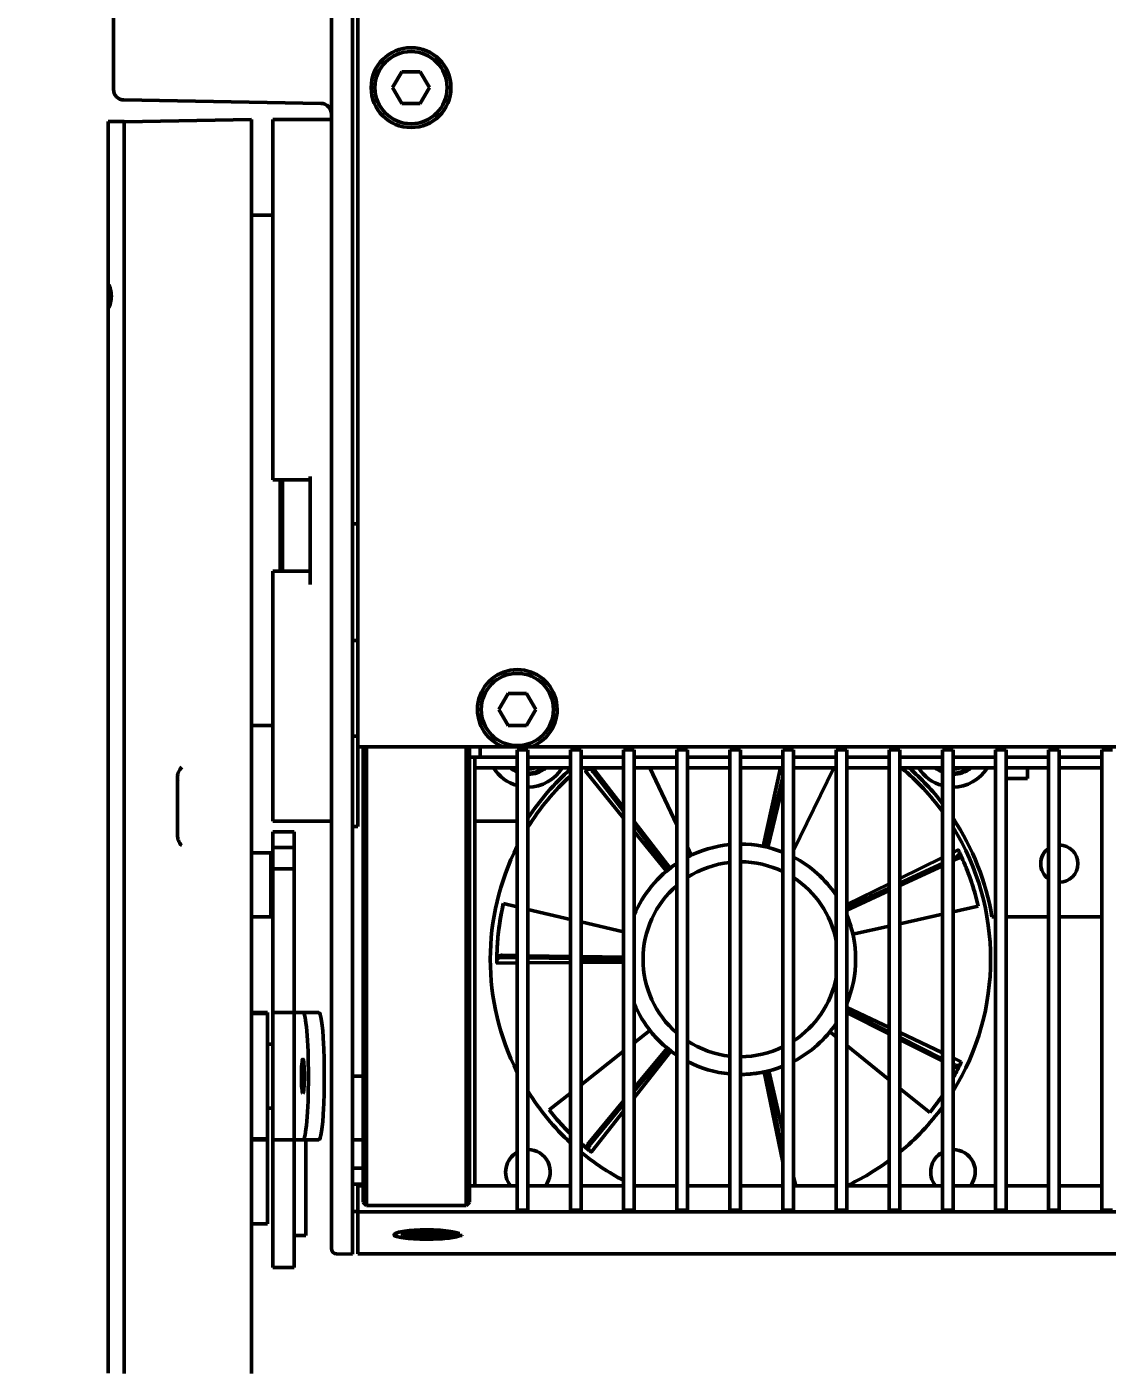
# Model space of a CAD drawing. Header units: millimetres. Extents: x 100 to 5488, y 100 to 4218.
# Drawn here: x 1574.5 to 1676.1, y 2160.8 to 2287.5 of the extents above; entities that cross this region are included whole.
import ezdxf

# ---------------------------------------------------------------- set-up
doc = ezdxf.new("R2010")
doc.units = ezdxf.units.MM
doc.header["$LTSCALE"] = 20
doc.layers.add('Dimension (ANSI)', color=7, linetype='Continuous', lineweight=25)
doc.layers.add('Visible (ANSI)', color=7, linetype='Continuous', lineweight=50)
doc.styles.add('My Text', font='tahoma.ttf')
doc.dimstyles.new('My Dimension - mm [in] (ANSI)', dxfattribs={"dimscale": 20, "dimtxt": 0.7, "dimasz": 2.5, "dimexe": 3.175, "dimexo": 1.6002, "dimgap": 0.8, "dimtad": 0, "dimtoh": 1, "dimrnd": 1e-08, "dimzin": 4, "dimdsep": 46, "dimtxsty": 'My Text', "dimcen": 0.09, "dimdle": 10, "dimclrd": 1, "dimclre": 1, "dimclrt": 1, "dimadec": 1, "dimazin": 1, "dimtfac": 4.354286, "dimtofl": 0, "dimtmove": 0, "dimatfit": 3, "dimfxl": 1, "dimtolj": 1, "dimtzin": 4, "dimlwd": -1, "dimlwe": -1, "dimarcsym": 0})

# ---------------------------------------------------------------- blocks, each defined once
blk = doc.blocks.new('*D6')
at = {"layer": 'Defpoints', "color": 0, "transparency": 16777216}
for p in [(1275.32, 2356.74), (1605.61, 2356.74), (1725.13, 2057.72)]:
    blk.add_point(p, dxfattribs=at)
at = {"layer": 'Dimension (ANSI)', "color": 1, "transparency": 16777216}
for p, q in [((1325.32, 2598.56), (1275.32, 2598.56)), ((1275.32, 2598.56), (1275.32, 2356.74)), ((1573.61, 2356.74), (1211.82, 2356.74)), ((1275.32, 2107.72), (1275.32, 2306.74)), ((1693.13, 2057.72), (1211.82, 2057.72))]:
    blk.add_line(p, q, dxfattribs=at)
for points in [[(1266.98, 2306.74), (1283.65, 2306.74), (1275.32, 2356.74)], [(1266.98, 2107.72), (1283.65, 2107.72), (1275.32, 2057.72)]]:
    blk.add_solid(points, dxfattribs=at)
at = {"layer": 'Dimension (ANSI)', "color": 1, "transparency": 16777216, "insert": (1438.55, 2607.72), "char_height": 14, "attachment_point": 2, "style": 'My Text'}
blk.add_mtext('\\A1;299.02 mm [11.772 in]', dxfattribs=at)
blk = doc.blocks.new('*D7')
at = {"layer": 'Defpoints', "color": 0, "transparency": 16777216}
for p in [(1375.34, 2356.74), (1605.61, 2356.74), (1602.37, 2083.74)]:
    blk.add_point(p, dxfattribs=at)
at = {"layer": 'Dimension (ANSI)', "color": 1, "transparency": 16777216}
for p, q in [((1425.34, 2515.21), (1375.34, 2515.21)), ((1375.34, 2515.21), (1375.34, 2356.74)), ((1573.61, 2356.74), (1311.84, 2356.74)), ((1375.34, 2133.74), (1375.34, 2306.74)), ((1570.36, 2083.74), (1311.84, 2083.74))]:
    blk.add_line(p, q, dxfattribs=at)
for points in [[(1367.01, 2306.74), (1383.67, 2306.74), (1375.34, 2356.74)], [(1367.01, 2133.74), (1383.67, 2133.74), (1375.34, 2083.74)]]:
    blk.add_solid(points, dxfattribs=at)
at = {"layer": 'Dimension (ANSI)', "color": 1, "transparency": 16777216, "insert": (1538.57, 2524.36), "char_height": 14, "attachment_point": 2, "style": 'My Text'}
blk.add_mtext('\\A1;273.00 mm [10.748 in]', dxfattribs=at)
blk = doc.blocks.new('*D8')
at = {"layer": 'Defpoints', "color": 0, "transparency": 16777216}
for p in [(1486.48, 2356.74), (1605.61, 2356.74), (1605.61, 2172.04)]:
    blk.add_point(p, dxfattribs=at)
at = {"layer": 'Dimension (ANSI)', "color": 1, "transparency": 16777216}
for p, q in [((1536.48, 2447.13), (1486.48, 2447.13)), ((1486.48, 2447.13), (1486.48, 2356.74)), ((1573.61, 2356.74), (1422.98, 2356.74)), ((1486.48, 2222.04), (1486.48, 2306.74)), ((1573.61, 2172.04), (1422.98, 2172.04))]:
    blk.add_line(p, q, dxfattribs=at)
for points in [[(1478.14, 2306.74), (1494.81, 2306.74), (1486.48, 2356.74)], [(1478.14, 2222.04), (1494.81, 2222.04), (1486.48, 2172.04)]]:
    blk.add_solid(points, dxfattribs=at)
at = {"layer": 'Dimension (ANSI)', "color": 1, "transparency": 16777216, "insert": (1643.91, 2456.29), "char_height": 14, "attachment_point": 2, "style": 'My Text'}
blk.add_mtext('\\A1;184.70 mm [7.272 in]', dxfattribs=at)

msp = doc.modelspace()

# ---------------------------------------------------------------- linework, layer by layer
at = {"layer": 'Visible (ANSI)'}
for p, q in [((1605.113, 2231.439), (1605.113, 2302.452)), ((1605.613, 2302.433), (1605.613, 2231.479)), ((1582.613, 2294.663), (1582.613, 2282.067)), ((1603.113, 2292.922), (1603.113, 2231.403)), ((1609.747, 2283.241), (1608.881, 2281.741)), ((1609.747, 2283.241), (1611.479, 2283.241)), ((1612.345, 2281.741), (1611.479, 2283.241)), ((1582.613, 2281.581), (1582.613, 2282.067)), ((1608.881, 2281.741), (1609.747, 2280.241)), ((1611.479, 2280.241), (1612.345, 2281.741)), ((1602.13, 2280.258), (1583.595, 2280.581)), ((1611.479, 2280.241), (1609.747, 2280.241)), ((1582.113, 2263.33), (1582.113, 2278.541)), ((1583.613, 2278.541), (1582.113, 2278.541)), ((1583.613, 2278.523), (1595.613, 2278.732)), ((1583.613, 2278.541), (1583.613, 2238.362)), ((1595.613, 2278.732), (1595.613, 2238.319)), ((1597.613, 2245.167), (1597.613, 2278.741)), ((1603.113, 2278.741), (1597.613, 2278.741)), ((1595.613, 2269.741), (1597.613, 2269.741)), ((1582.113, 2263.33), (1582.113, 2260.922)), ((1582.113, 2238.362), (1582.113, 2260.922)), ((1582.113, 2260.921), (1582.113, 2260.921)), ((1597.613, 2244.981), (1597.613, 2245.167)), ((1597.613, 2244.981), (1597.613, 2244.864)), ((1597.613, 2244.853), (1597.613, 2244.864)), ((1597.613, 2244.853), (1601.113, 2244.853)), ((1598.313, 2236.245), (1598.313, 2244.853)), ((1598.513, 2236.245), (1598.513, 2244.853)), ((1601.113, 2234.995), (1601.113, 2245.167)), ((1605.113, 2240.702), (1605.613, 2240.702)), ((1582.113, 2238.362), (1582.113, 2206.862)), ((1583.613, 2206.862), (1583.613, 2238.362)), ((1595.613, 2217.904), (1595.613, 2238.319)), ((1597.613, 2236.242), (1597.613, 2236.245)), ((1597.613, 2236.245), (1601.113, 2236.245)), ((1597.613, 2236.242), (1597.613, 2235.494)), ((1597.613, 2235.452), (1597.613, 2235.494)), ((1597.613, 2235.452), (1597.613, 2235.215)), ((1597.613, 2234.995), (1597.613, 2235.215)), ((1597.613, 2212.741), (1597.613, 2234.995)), ((1605.613, 2229.004), (1605.613, 2231.479)), ((1603.113, 2229.09), (1603.113, 2231.403)), ((1605.113, 2231.439), (1605.113, 2228.998)), ((1603.113, 2229.09), (1603.113, 2181.831)), ((1605.113, 2229.741), (1605.613, 2229.741)), ((1605.113, 2181.74), (1605.113, 2228.998)), ((1605.613, 2229.004), (1605.613, 2219.741)), ((1619.747, 2224.741), (1618.881, 2223.241)), ((1619.747, 2224.741), (1621.479, 2224.741)), ((1622.345, 2223.241), (1621.479, 2224.741)), ((1618.881, 2223.241), (1619.747, 2221.741)), ((1621.479, 2221.741), (1622.345, 2223.241)), ((1595.613, 2221.741), (1597.613, 2221.741)), ((1621.479, 2221.741), (1619.747, 2221.741)), ((1605.113, 2220.741), (1605.613, 2220.741)), ((1605.613, 2219.741), (1619.266, 2219.741)), ((1605.613, 2219.741), (1605.613, 2212.241)), ((1606.113, 2219.741), (1606.113, 2204.278)), ((1606.413, 2219.741), (1606.413, 2204.278)), ((1615.813, 2204.278), (1615.813, 2219.741)), ((1616.113, 2204.278), (1616.113, 2219.741)), ((1617.113, 2218.741), (1617.113, 2219.741)), ((1619.278, 2219.741), (1621.946, 2219.741)), ((1620.613, 2219.206), (1620.613, 2219.441)), ((1620.613, 2219.441), (1621.613, 2219.441)), ((1620.613, 2219.206), (1620.613, 2181.713)), ((1621.613, 2219.441), (1621.613, 2219.206)), ((1621.613, 2181.713), (1621.613, 2219.206)), ((1621.959, 2219.741), (1750.266, 2219.741)), ((1625.613, 2219.206), (1625.613, 2219.441)), ((1625.613, 2219.441), (1626.613, 2219.441)), ((1625.613, 2219.206), (1625.613, 2181.713)), ((1626.613, 2219.441), (1626.613, 2219.206)), ((1626.613, 2181.713), (1626.613, 2219.206)), ((1630.613, 2219.206), (1630.613, 2219.441)), ((1630.613, 2219.441), (1631.613, 2219.441)), ((1630.613, 2219.206), (1630.613, 2181.713)), ((1631.613, 2219.441), (1631.613, 2219.206)), ((1631.613, 2181.713), (1631.613, 2219.206)), ((1635.613, 2219.206), (1635.613, 2219.441)), ((1635.613, 2219.441), (1636.613, 2219.441)), ((1635.613, 2219.206), (1635.613, 2181.713)), ((1636.613, 2219.441), (1636.613, 2219.206)), ((1636.613, 2181.713), (1636.613, 2219.206)), ((1640.613, 2219.206), (1640.613, 2219.441)), ((1640.613, 2219.441), (1641.613, 2219.441)), ((1640.613, 2219.206), (1640.613, 2181.713)), ((1641.613, 2219.441), (1641.613, 2219.206)), ((1641.613, 2181.713), (1641.613, 2219.206)), ((1645.613, 2219.206), (1645.613, 2219.441)), ((1645.613, 2219.441), (1646.613, 2219.441)), ((1645.613, 2219.206), (1645.613, 2181.713)), ((1646.613, 2219.441), (1646.613, 2219.206)), ((1646.613, 2181.713), (1646.613, 2219.206)), ((1650.613, 2219.206), (1650.613, 2219.441)), ((1650.613, 2219.441), (1651.613, 2219.441)), ((1650.613, 2219.206), (1650.613, 2181.713)), ((1651.613, 2219.441), (1651.613, 2219.206)), ((1651.613, 2181.713), (1651.613, 2219.206)), ((1655.613, 2219.206), (1655.613, 2219.441)), ((1655.613, 2219.441), (1656.613, 2219.441)), ((1655.613, 2219.206), (1655.613, 2181.713)), ((1656.613, 2219.441), (1656.613, 2219.206)), ((1656.613, 2181.713), (1656.613, 2219.206)), ((1660.613, 2219.206), (1660.613, 2219.441)), ((1660.613, 2219.441), (1661.613, 2219.441)), ((1660.613, 2219.206), (1660.613, 2181.713)), ((1661.613, 2219.441), (1661.613, 2219.206)), ((1661.613, 2181.713), (1661.613, 2219.206)), ((1665.613, 2219.206), (1665.613, 2219.441)), ((1665.613, 2219.441), (1666.613, 2219.441)), ((1665.613, 2219.206), (1665.613, 2181.713)), ((1666.613, 2219.441), (1666.613, 2219.206)), ((1666.613, 2181.713), (1666.613, 2219.206)), ((1670.613, 2219.206), (1670.613, 2219.441)), ((1670.613, 2219.441), (1671.613, 2219.441)), ((1670.613, 2219.206), (1670.613, 2181.713)), ((1671.613, 2219.441), (1671.613, 2219.206)), ((1671.613, 2181.713), (1671.613, 2219.206)), ((1675.613, 2219.206), (1675.613, 2219.441)), ((1675.613, 2219.441), (1676.613, 2219.441)), ((1675.613, 2219.206), (1675.613, 2181.713)), ((1595.613, 2217.149), (1595.613, 2217.904)), ((1616.113, 2218.741), (1616.613, 2218.741)), ((1617.113, 2218.741), (1616.613, 2218.741)), ((1616.613, 2217.741), (1616.613, 2218.741)), ((1620.613, 2217.741), (1616.613, 2217.741)), ((1616.613, 2212.741), (1616.613, 2217.741)), ((1617.113, 2218.741), (1620.613, 2218.741)), ((1621.613, 2218.741), (1625.613, 2218.741)), ((1625.613, 2217.741), (1621.613, 2217.741)), ((1626.613, 2218.741), (1630.613, 2218.741)), ((1630.613, 2217.741), (1626.613, 2217.741)), ((1627.412, 2217.727), (1627.263, 2217.61)), ((1631.613, 2218.741), (1635.613, 2218.741)), ((1635.613, 2217.741), (1631.613, 2217.741)), ((1633.07, 2217.741), (1635.613, 2212.383)), ((1636.613, 2218.741), (1640.613, 2218.741)), ((1640.613, 2217.741), (1636.613, 2217.741)), ((1641.613, 2218.741), (1645.613, 2218.741)), ((1645.613, 2217.741), (1641.613, 2217.741)), ((1643.742, 2210.363), (1645.369, 2217.741)), ((1646.613, 2218.741), (1650.613, 2218.741)), ((1650.613, 2217.741), (1646.613, 2217.741)), ((1650.396, 2217.741), (1646.613, 2209.987)), ((1651.613, 2218.741), (1655.613, 2218.741)), ((1655.613, 2217.741), (1651.613, 2217.741)), ((1656.613, 2218.741), (1660.613, 2218.741)), ((1660.613, 2217.741), (1656.613, 2217.741)), ((1661.613, 2218.741), (1665.613, 2218.741)), ((1665.613, 2217.741), (1661.613, 2217.741)), ((1666.613, 2218.741), (1670.613, 2218.741)), ((1670.613, 2217.741), (1666.613, 2217.741)), ((1668.613, 2217.241), (1668.613, 2217.741)), ((1671.613, 2218.741), (1675.613, 2218.741)), ((1675.613, 2217.741), (1671.613, 2217.741)), ((1588.63, 2216.819), (1588.63, 2211.433)), ((1588.813, 2216.531), (1588.813, 2216.531)), ((1595.613, 2216.652), (1595.613, 2217.149)), ((1595.613, 2216.652), (1595.613, 2215.897)), ((1630.613, 2213.011), (1627.04, 2217.429)), ((1627.767, 2217.369), (1630.613, 2213.678)), ((1630.613, 2214.004), (1627.923, 2217.491)), ((1645.613, 2216.911), (1643.996, 2210.309)), ((1668.613, 2216.741), (1666.613, 2216.741)), ((1668.613, 2216.741), (1668.613, 2217.241)), ((1595.613, 2211.849), (1595.613, 2215.897)), ((1644.189, 2210.263), (1645.613, 2216.075)), ((1603.113, 2212.741), (1597.613, 2212.741)), ((1616.613, 2178.435), (1616.613, 2212.741)), ((1620.613, 2212.741), (1616.613, 2212.741)), ((1634.997, 2208.319), (1631.613, 2212.707)), ((1595.613, 2211.849), (1595.613, 2211.226)), ((1595.613, 2210.916), (1595.613, 2211.226)), ((1597.613, 2210.241), (1597.613, 2211.741)), ((1597.613, 2211.741), (1599.613, 2211.741)), ((1599.613, 2210.241), (1599.613, 2211.741)), ((1605.113, 2212.241), (1605.613, 2212.241)), ((1631.613, 2212.381), (1634.839, 2208.198)), ((1634.639, 2208.033), (1631.613, 2211.775)), ((1595.613, 2210.293), (1595.613, 2210.916)), ((1595.613, 2206.848), (1595.613, 2210.293)), ((1597.613, 2210.241), (1597.613, 2208.25)), ((1599.613, 2210.241), (1597.613, 2210.241)), ((1599.613, 2208.25), (1599.613, 2210.241)), ((1636.613, 2210.276), (1636.968, 2209.528)), ((1661.613, 2209.798), (1662.09, 2210.032)), ((1595.613, 2209.741), (1597.413, 2209.741)), ((1597.413, 2209.741), (1597.413, 2203.741)), ((1656.613, 2207.342), (1660.613, 2209.307)), ((1660.613, 2208.755), (1656.613, 2206.904)), ((1661.87, 2209.337), (1661.613, 2209.218)), ((1661.613, 2208.999), (1661.955, 2209.157)), ((1662.298, 2209.604), (1662.217, 2209.775)), ((1597.613, 2208.25), (1597.613, 2204.741)), ((1599.613, 2208.25), (1597.613, 2208.25)), ((1599.613, 2204.741), (1599.613, 2208.25)), ((1634.839, 2208.198), (1634.997, 2208.319)), ((1656.613, 2206.684), (1660.613, 2208.536)), ((1582.113, 2206.862), (1582.113, 2199.607)), ((1583.613, 2199.607), (1583.613, 2206.862)), ((1595.613, 2199.576), (1595.613, 2206.848)), ((1651.613, 2204.885), (1655.613, 2206.85)), ((1655.613, 2206.441), (1651.613, 2204.589)), ((1651.613, 2204.37), (1655.613, 2206.221)), ((1619.266, 2204.824), (1619.303, 2204.978)), ((1619.303, 2204.978), (1620.613, 2204.671)), ((1663.944, 2204.89), (1663.978, 2204.735)), ((1595.613, 2203.741), (1597.413, 2203.741)), ((1597.613, 2204.741), (1597.613, 2197.168)), ((1599.613, 2197.168), (1599.613, 2204.741)), ((1606.113, 2203.462), (1606.113, 2204.278)), ((1606.413, 2203.41), (1606.413, 2204.278)), ((1615.813, 2204.278), (1615.813, 2203.41)), ((1616.113, 2204.278), (1616.113, 2203.462)), ((1621.613, 2204.436), (1625.613, 2203.497)), ((1660.613, 2203.984), (1656.613, 2203.09)), ((1663.978, 2204.735), (1661.613, 2204.207)), ((1665.277, 2203.741), (1665.613, 2203.741)), ((1666.613, 2203.741), (1670.613, 2203.741)), ((1671.613, 2203.741), (1675.613, 2203.741)), ((1606.113, 2203.462), (1606.113, 2181.969)), ((1606.413, 2203.41), (1606.413, 2181.917)), ((1615.813, 2181.917), (1615.813, 2203.41)), ((1616.113, 2181.969), (1616.113, 2203.462)), ((1626.613, 2203.262), (1630.613, 2202.323)), ((1655.613, 2202.867), (1652.186, 2202.102)), ((1618.696, 2199.864), (1618.695, 2199.674)), ((1619.198, 2199.917), (1620.613, 2199.894)), ((1620.613, 2200.093), (1619.2, 2200.116)), ((1625.613, 2200.009), (1621.613, 2200.076)), ((1621.613, 2199.877), (1625.613, 2199.81)), ((1630.613, 2199.925), (1626.613, 2199.992)), ((1582.113, 2199.607), (1582.113, 2160.81)), ((1583.613, 2160.81), (1583.613, 2199.607)), ((1595.613, 2160.758), (1595.613, 2199.576)), ((1620.613, 2199.399), (1618.698, 2199.387)), ((1625.613, 2199.431), (1621.613, 2199.406)), ((1626.613, 2199.793), (1630.613, 2199.726)), ((1630.613, 2199.463), (1626.613, 2199.437)), ((1597.613, 2197.168), (1597.613, 2194.741)), ((1599.613, 2194.741), (1599.613, 2197.168)), ((1595.613, 2194.741), (1597.113, 2194.741)), ((1597.113, 2194.741), (1597.113, 2194.641)), ((1597.613, 2182.741), (1597.613, 2194.741)), ((1597.613, 2194.741), (1599.613, 2194.741)), ((1599.613, 2194.741), (1599.613, 2182.741)), ((1600.435, 2194.741), (1599.613, 2194.741)), ((1600.435, 2194.741), (1601.929, 2194.741)), ((1651.613, 2195.215), (1655.613, 2193.313)), ((1655.613, 2192.904), (1651.613, 2194.921)), ((1595.613, 2194.641), (1597.113, 2194.641)), ((1597.113, 2194.641), (1597.113, 2182.841)), ((1651.613, 2194.698), (1655.613, 2192.681)), ((1631.613, 2191.875), (1633.098, 2193.043)), ((1650.613, 2192.45), (1650.03, 2192.921)), ((1656.613, 2192.837), (1660.613, 2190.934)), ((1660.613, 2190.383), (1656.613, 2192.4)), ((1597.113, 2191.741), (1597.613, 2191.741)), ((1626.613, 2187.942), (1630.613, 2191.088)), ((1634.713, 2191.389), (1631.613, 2187.636)), ((1631.613, 2187.323), (1634.866, 2191.262)), ((1635.071, 2191.103), (1631.613, 2186.713)), ((1634.866, 2191.262), (1634.713, 2191.389)), ((1655.613, 2188.399), (1651.613, 2191.639)), ((1656.613, 2192.177), (1660.613, 2190.16)), ((1661.613, 2190.459), (1662.397, 2190.086)), ((1661.716, 2189.826), (1661.613, 2189.878)), ((1662.191, 2189.656), (1662.275, 2189.826)), ((1605.113, 2188.741), (1606.113, 2188.741)), ((1644.03, 2189.179), (1643.835, 2189.138)), ((1643.835, 2189.138), (1645.613, 2180.66)), ((1645.613, 2181.63), (1644.03, 2189.179)), ((1644.282, 2189.239), (1645.613, 2183.551)), ((1661.613, 2189.656), (1661.628, 2189.648)), ((1623.601, 2185.573), (1625.613, 2187.155)), ((1659.419, 2185.315), (1656.613, 2187.589)), ((1630.613, 2186.425), (1627.336, 2182.459)), ((1627.49, 2182.333), (1630.613, 2186.113)), ((1597.113, 2185.741), (1597.613, 2185.741)), ((1623.698, 2185.448), (1623.601, 2185.573)), ((1630.613, 2185.444), (1627.593, 2181.612)), ((1659.519, 2185.438), (1659.419, 2185.315)), ((1595.613, 2182.841), (1597.113, 2182.841)), ((1595.613, 2182.741), (1597.113, 2182.741)), ((1597.113, 2182.841), (1597.113, 2182.741)), ((1597.113, 2181.87), (1597.113, 2182.741)), ((1597.613, 2182.741), (1597.613, 2181.276)), ((1599.613, 2182.741), (1597.613, 2182.741)), ((1599.613, 2181.276), (1599.613, 2182.741)), ((1599.613, 2182.741), (1600.435, 2182.741)), ((1601.929, 2182.741), (1600.435, 2182.741)), ((1600.713, 2179.451), (1600.713, 2182.741)), ((1606.113, 2182.741), (1605.113, 2182.741)), ((1597.113, 2181.87), (1597.113, 2174.841)), ((1597.613, 2181.276), (1597.613, 2172.205)), ((1599.613, 2172.205), (1599.613, 2181.276)), ((1603.113, 2176.6), (1603.113, 2181.831)), ((1605.113, 2181.74), (1605.113, 2176.086)), ((1606.113, 2176.942), (1606.113, 2181.969)), ((1606.413, 2176.665), (1606.413, 2181.917)), ((1615.813, 2181.917), (1615.813, 2176.665)), ((1616.113, 2181.969), (1616.113, 2176.942)), ((1620.613, 2176.137), (1620.613, 2181.713)), ((1621.613, 2181.713), (1621.613, 2176.137)), ((1625.613, 2176.137), (1625.613, 2181.713)), ((1626.613, 2181.713), (1626.613, 2176.137)), ((1627.219, 2181.908), (1627.367, 2181.789)), ((1630.613, 2176.137), (1630.613, 2181.713)), ((1631.613, 2181.713), (1631.613, 2176.137)), ((1635.613, 2176.137), (1635.613, 2181.713)), ((1636.613, 2181.713), (1636.613, 2176.137)), ((1640.613, 2176.137), (1640.613, 2181.713)), ((1641.613, 2181.713), (1641.613, 2176.137)), ((1645.613, 2176.137), (1645.613, 2181.713)), ((1646.613, 2181.713), (1646.613, 2176.137)), ((1650.613, 2176.137), (1650.613, 2181.713)), ((1651.613, 2181.713), (1651.613, 2176.137)), ((1655.613, 2176.137), (1655.613, 2181.713)), ((1656.613, 2181.713), (1656.613, 2176.137)), ((1660.613, 2176.137), (1660.613, 2181.713)), ((1661.613, 2181.713), (1661.613, 2176.137)), ((1665.613, 2176.137), (1665.613, 2181.713)), ((1666.613, 2181.713), (1666.613, 2176.137)), ((1670.613, 2176.137), (1670.613, 2181.713)), ((1671.613, 2181.713), (1671.613, 2176.137)), ((1675.613, 2176.137), (1675.613, 2181.713)), ((1606.113, 2180.103), (1605.113, 2180.103)), ((1600.713, 2177.031), (1600.713, 2179.451)), ((1605.113, 2178.581), (1606.113, 2178.581)), ((1605.613, 2177.15), (1605.613, 2178.373)), ((1606.113, 2178.435), (1605.913, 2178.435)), ((1620.613, 2178.435), (1616.113, 2178.435)), ((1625.613, 2178.435), (1621.613, 2178.435)), ((1630.613, 2178.435), (1626.613, 2178.435)), ((1635.613, 2178.435), (1631.613, 2178.435)), ((1640.613, 2178.435), (1636.613, 2178.435)), ((1645.613, 2178.435), (1641.613, 2178.435)), ((1646.613, 2179.275), (1646.809, 2178.435)), ((1650.613, 2178.435), (1646.613, 2178.435)), ((1655.613, 2178.435), (1651.613, 2178.435)), ((1660.613, 2178.435), (1656.613, 2178.435)), ((1665.613, 2178.435), (1661.613, 2178.435)), ((1670.613, 2178.435), (1666.613, 2178.435)), ((1675.613, 2178.435), (1671.613, 2178.435)), ((1600.713, 2177.031), (1600.713, 2173.741)), ((1605.613, 2177.15), (1605.613, 2175.928)), ((1603.113, 2172.532), (1603.113, 2176.6)), ((1605.113, 2176.086), (1605.113, 2172.006)), ((1605.113, 2176.006), (1605.613, 2176.006)), ((1605.613, 2172.041), (1605.613, 2175.928)), ((1605.913, 2175.99), (2557.313, 2175.99)), ((1606.113, 2176.889), (1606.113, 2176.942)), ((1606.113, 2176.889), (1606.413, 2176.589)), ((1606.413, 2176.589), (1606.413, 2176.665)), ((1615.813, 2176.589), (1606.413, 2176.589)), ((1616.113, 2176.889), (1615.813, 2176.589)), ((1615.813, 2176.665), (1615.813, 2176.589)), ((1616.113, 2176.942), (1616.113, 2176.889)), ((1620.613, 2176.131), (1620.613, 2176.137)), ((1620.613, 2176.131), (1621.613, 2176.131)), ((1621.613, 2176.137), (1621.613, 2176.131)), ((1625.613, 2176.131), (1625.613, 2176.137)), ((1625.613, 2176.131), (1626.613, 2176.131)), ((1626.613, 2176.137), (1626.613, 2176.131)), ((1630.613, 2176.131), (1630.613, 2176.137)), ((1630.613, 2176.131), (1631.613, 2176.131)), ((1631.613, 2176.137), (1631.613, 2176.131)), ((1635.613, 2176.131), (1635.613, 2176.137)), ((1635.613, 2176.131), (1636.613, 2176.131)), ((1636.613, 2176.137), (1636.613, 2176.131)), ((1640.613, 2176.131), (1640.613, 2176.137)), ((1640.613, 2176.131), (1641.613, 2176.131)), ((1641.613, 2176.137), (1641.613, 2176.131)), ((1645.613, 2176.131), (1645.613, 2176.137)), ((1645.613, 2176.131), (1646.613, 2176.131)), ((1646.613, 2176.137), (1646.613, 2176.131)), ((1650.613, 2176.131), (1650.613, 2176.137)), ((1650.613, 2176.131), (1651.613, 2176.131)), ((1651.613, 2176.137), (1651.613, 2176.131)), ((1655.613, 2176.131), (1655.613, 2176.137)), ((1655.613, 2176.131), (1656.613, 2176.131)), ((1656.613, 2176.137), (1656.613, 2176.131)), ((1660.613, 2176.131), (1660.613, 2176.137)), ((1660.613, 2176.131), (1661.613, 2176.131)), ((1661.613, 2176.137), (1661.613, 2176.131)), ((1665.613, 2176.131), (1665.613, 2176.137)), ((1665.613, 2176.131), (1666.613, 2176.131)), ((1666.613, 2176.137), (1666.613, 2176.131)), ((1670.613, 2176.131), (1670.613, 2176.137)), ((1670.613, 2176.131), (1671.613, 2176.131)), ((1671.613, 2176.137), (1671.613, 2176.131)), ((1675.613, 2176.131), (1675.613, 2176.137)), ((1675.613, 2176.131), (1676.613, 2176.131)), ((1595.613, 2174.841), (1597.113, 2174.841)), ((1600.713, 2173.741), (1599.613, 2173.741)), ((1610.034, 2174.162), (1609.813, 2173.941)), ((1609.813, 2173.941), (1615.194, 2173.941)), ((1609.813, 2173.741), (1609.813, 2173.941)), ((1615.413, 2173.741), (1609.813, 2173.741)), ((1615.413, 2173.741), (1615.413, 2173.785)), ((1597.613, 2170.741), (1597.613, 2172.205)), ((1599.613, 2172.205), (1599.613, 2170.741)), ((1603.604, 2172.032), (1605.113, 2172.006)), ((1605.613, 2172.041), (2557.613, 2172.041)), ((1599.613, 2170.741), (1597.613, 2170.741)), ((1583.613, 2160.81), (1583.613, 2160.78))]:
    msp.add_line(p, q, dxfattribs=at)
for centre, radius in [((1610.613, 2281.741), 3.75), ((1610.613, 2281.741), 3.4), ((1620.613, 2223.241), 3.4)]:
    msp.add_circle(centre, radius, dxfattribs=at)
for centre, radius, start, end in [((1583.613, 2281.581), 1, 180, 269), ((1602.113, 2279.258), 1, 0, 89), ((1620.613, 2223.241), 3.75, 291.03947, 248.96053), ((1620.613, 2223.241), 3.75, 248.96053, 249.14347), ((1620.613, 2223.241), 3.75, 290.83583, 291.03947), ((1621.613, 2219.741), 3.8, 211.75686, 254.74248), ((1621.613, 2219.741), 2.6, 230.28486, 247.38014), ((1621.613, 2219.741), 2.5, 233.1301, 246.42182), ((1621.613, 2219.741), 2.1, 270, 287.75279), ((1621.613, 2219.741), 3.8, 270, 328.24314), ((1621.613, 2219.741), 2.6, 270, 309.71514), ((1621.613, 2219.741), 2.5, 270, 306.8699), ((1641.613, 2199.741), 24, 131.81031, 146.44269), ((1641.613, 2199.741), 23.542, 36.18842, 49.87158), ((1641.613, 2199.741), 24, 37.65846, 48.59038), ((1661.613, 2219.741), 3.8, 211.75686, 254.74248), ((1661.613, 2219.741), 2.6, 230.28486, 247.38014), ((1661.613, 2219.741), 2.5, 233.1301, 246.42182), ((1661.613, 2219.741), 2.1, 270, 287.75279), ((1661.613, 2219.741), 3.8, 270, 328.24314), ((1661.613, 2219.741), 2.6, 270, 309.71514), ((1661.613, 2219.741), 2.5, 270, 306.8699), ((1641.613, 2199.741), 23.542, 132.81599, 148.16358), ((1641.613, 2199.741), 24, 9.59407, 33.55731), ((1641.613, 2199.741), 23.542, 328.16358, 31.83642), ((1641.613, 2199.741), 23.542, 153.13014, 206.86986), ((1641.613, 2199.741), 10.833, 95.29638, 117.48643), ((1641.613, 2199.741), 10.833, 68.33182, 90), ((1671.613, 2208.741), 1.75, 124.8499, 235.1501), ((1671.613, 2208.741), 1.75, 270, 90), ((1641.613, 2199.741), 10.833, 123.63128, 157.38014), ((1641.613, 2199.741), 9.167, 96.26291, 123.05573), ((1641.613, 2199.741), 9.167, 64.1279, 90), ((1641.613, 2199.741), 10.833, 33.82216, 62.51357), ((1641.613, 2199.741), 9.167, 10.9425, 56.94427), ((1641.613, 2199.741), 9.167, 130.88519, 229.11481), ((1641.613, 2199.741), 10.833, 337.38014, 22.61986), ((1641.613, 2199.741), 9.167, 303.05573, 349.0575), ((1641.613, 2199.741), 10.833, 202.61986, 236.36872), ((1641.613, 2199.741), 10.833, 297.48643, 326.17784), ((1641.613, 2199.741), 9.167, 236.94427, 263.73709), ((1641.613, 2199.741), 9.167, 270, 295.8721), ((1641.613, 2199.741), 10.833, 242.51357, 264.70362), ((1641.613, 2199.741), 10.833, 270, 291.66818), ((1641.613, 2199.741), 23.542, 211.83642, 227.18401), ((1641.613, 2199.741), 23.542, 309.58098, 323.81158), ((1621.613, 2179.741), 2.1, 118.43689, 218.43008), ((1621.613, 2179.741), 2.1, 321.56992, 90), ((1641.613, 2199.741), 23.542, 230.41902, 242.14363), ((1641.613, 2199.741), 23.542, 295.17634, 306.49055), ((1661.613, 2179.741), 2.1, 118.43689, 218.43008), ((1661.613, 2179.741), 2.1, 321.56992, 90), ((1603.613, 2172.532), 0.5, 180, 269)]:
    msp.add_arc(centre, radius, start, end, dxfattribs=at)
for centre, major_axis, start_param, end_param in [((1600.435, 2188.741), (0, 6), 3.1415927, 6.2831853), ((1601.929, 2188.741), (0, -6), 0, 3.1415927), ((1600.535, 2188.741), (0, -1.6), 3.5068494, 5.9179285)]:
    msp.add_ellipse(centre, major_axis=major_axis, ratio=0.0871557, start_param=start_param, end_param=end_param, dxfattribs=at)
msp.add_ellipse((1600.435, 2188.741), major_axis=(0, -1.6), ratio=0.0871557, dxfattribs=at)
for points, knots in [([(1582.113, 2263.33), (1582.299, 2262.946), (1582.413, 2262.538), (1582.413, 2261.743), (1582.299, 2261.325), (1582.113, 2260.922)], [-1.90060924, -1.90060924, -1.90060924, -1.90060924, -1.76294705, -1.76294705, -1.62528314, -1.62528314, -1.62528314, -1.62528314]), ([(1589.039, 2217.818), (1588.981, 2217.761), (1588.929, 2217.701), (1588.882, 2217.635), (1588.861, 2217.606), (1588.841, 2217.575), (1588.822, 2217.544), (1588.772, 2217.459), (1588.731, 2217.367), (1588.699, 2217.269), (1588.693, 2217.249), (1588.687, 2217.229), (1588.681, 2217.208), (1588.648, 2217.087), (1588.63, 2216.958), (1588.63, 2216.819)], [0, 0, 0, 0, 0.23052, 0.23052, 0.23052, 0.3333333, 0.3333333, 0.3333333, 0.6106865, 0.6106865, 0.6106865, 0.6666667, 0.6666667, 0.6666667, 1, 1, 1, 1]), ([(1627.11, 2217.486), (1627.052, 2217.438), (1627.029, 2217.419), (1627.061, 2217.446), (1627.113, 2217.49), (1627.262, 2217.609)], [-0.27947461, -0.27947461, -0.27947461, -0.27947461, -0.13305383, -0.13305383, -0.00000154, -0.00000154, -0.00000154, -0.00000154]), ([(1627.262, 2217.609), (1627.274, 2217.619), (1627.289, 2217.626), (1627.323, 2217.634), (1627.342, 2217.636), (1627.401, 2217.631), (1627.444, 2217.62), (1627.532, 2217.579), (1627.577, 2217.551), (1627.649, 2217.495), (1627.676, 2217.47), (1627.724, 2217.42), (1627.746, 2217.395), (1627.767, 2217.369)], [0.000001539, 0.000001539, 0.000001539, 0.000001539, 0.010593105, 0.010593105, 0.021530915, 0.021530915, 0.040330241, 0.040330241, 0.058556909, 0.058556909, 0.069740001, 0.069740001, 0.079788015, 0.079788015, 0.079788015, 0.079788015]), ([(1627.923, 2217.491), (1627.903, 2217.518), (1627.881, 2217.543), (1627.832, 2217.593), (1627.805, 2217.617), (1627.734, 2217.674), (1627.688, 2217.702), (1627.628, 2217.729), (1627.611, 2217.736), (1627.595, 2217.741)], [0.000001469, 0.000001469, 0.000001469, 0.000001469, 0.010031174, 0.010031174, 0.021271968, 0.021271968, 0.03938507, 0.03938507, 0.046540178, 0.046540178, 0.046540178, 0.046540178]), ([(1588.63, 2211.433), (1588.63, 2211.388), (1588.632, 2211.344), (1588.635, 2211.301), (1588.643, 2211.212), (1588.658, 2211.127), (1588.681, 2211.044), (1588.701, 2210.971), (1588.726, 2210.9), (1588.757, 2210.832), (1588.777, 2210.789), (1588.799, 2210.747), (1588.822, 2210.706), (1588.861, 2210.641), (1588.904, 2210.581), (1588.951, 2210.524), (1588.979, 2210.492), (1589.008, 2210.461), (1589.039, 2210.431)], [0, 0, 0, 0, 0.10808508, 0.10808508, 0.10808508, 0.33333333, 0.33333333, 0.33333333, 0.53562247, 0.53562247, 0.53562247, 0.66666667, 0.66666667, 0.66666667, 0.87780997, 0.87780997, 0.87780997, 1, 1, 1, 1]), ([(1662.13, 2209.952), (1662.097, 2210.018), (1662.083, 2210.045), (1662.101, 2210.009), (1662.132, 2209.948), (1662.216, 2209.776)], [-0.27858662, -0.27858662, -0.27858662, -0.27858662, -0.13379883, -0.13379883, -0.00000154, -0.00000154, -0.00000154, -0.00000154]), ([(1635.613, 2208.761), (1635.304, 2208.556), (1635.108, 2208.405), (1634.893, 2208.239), (1634.801, 2208.165), (1634.801, 2208.164), (1634.801, 2208.164), (1634.801, 2208.164)], [-0.87773372, -0.87773372, -0.87773372, -0.87773372, -0.48891565, -0.48891565, -0.19928105, -0.19928105, -0.19783467, -0.19783467, -0.19783467, -0.19783467]), ([(1662.216, 2209.776), (1662.223, 2209.762), (1662.227, 2209.746), (1662.227, 2209.711), (1662.224, 2209.692), (1662.207, 2209.635), (1662.186, 2209.597), (1662.127, 2209.519), (1662.09, 2209.481), (1662.019, 2209.424), (1661.989, 2209.403), (1661.93, 2209.367), (1661.9, 2209.351), (1661.87, 2209.337)], [0.000001539, 0.000001539, 0.000001539, 0.000001539, 0.010595204, 0.010595204, 0.021535289, 0.021535289, 0.040334441, 0.040334441, 0.058560095, 0.058560095, 0.069741356, 0.069741356, 0.079788008, 0.079788008, 0.079788008, 0.079788008]), ([(1661.955, 2209.157), (1661.985, 2209.171), (1662.015, 2209.187), (1662.074, 2209.223), (1662.104, 2209.244), (1662.175, 2209.302), (1662.212, 2209.34), (1662.271, 2209.417), (1662.291, 2209.456), (1662.309, 2209.513), (1662.312, 2209.533), (1662.311, 2209.568), (1662.308, 2209.584), (1662.301, 2209.598)], [0.000001469, 0.000001469, 0.000001469, 0.000001469, 0.010031174, 0.010031174, 0.021271968, 0.021271968, 0.039385071, 0.039385071, 0.058101546, 0.058101546, 0.069091376, 0.069091376, 0.079687876, 0.079687876, 0.079687876, 0.079687876]), ([(1663.944, 2204.89), (1663.697, 2205.963), (1663.414, 2206.846), (1662.935, 2208.167), (1662.679, 2208.779), (1662.352, 2209.495), (1662.275, 2209.657), (1662.222, 2209.765)], [-0.84200199, -0.84200199, -0.84200199, -0.84200199, -0.63531392, -0.63531392, -0.46010232, -0.46010232, -0.36434731, -0.36434731, -0.36434731, -0.36434731]), ([(1663.978, 2204.735), (1663.741, 2205.799), (1663.468, 2206.674), (1663.006, 2207.982), (1662.758, 2208.59), (1662.435, 2209.316), (1662.356, 2209.484), (1662.304, 2209.594)], [0.000001, 0.000001, 0.000001, 0.000001, 0.37370823, 0.37370823, 0.68960986, 0.68960986, 0.87081453, 0.87081453, 0.87081453, 0.87081453]), ([(1634.639, 2208.033), (1634.639, 2208.033), (1634.639, 2208.033), (1634.639, 2208.033), (1634.677, 2208.068), (1634.839, 2208.198)], [0.67502665, 0.67502665, 0.67502665, 0.67502665, 0.67513336, 0.67513336, 0.78520821, 0.78520821, 0.78520821, 0.78520821]), ([(1634.813, 2208.175), (1634.813, 2208.175), (1634.813, 2208.175), (1634.813, 2208.175), (1634.813, 2208.175), (1634.813, 2208.174), (1634.813, 2208.174), (1634.813, 2208.174), (1634.813, 2208.174), (1634.813, 2208.174), (1634.812, 2208.174), (1634.811, 2208.173), (1634.81, 2208.172), (1634.803, 2208.166), (1634.797, 2208.162), (1634.784, 2208.151), (1634.776, 2208.144), (1634.761, 2208.132), (1634.755, 2208.128), (1634.742, 2208.117), (1634.735, 2208.111), (1634.718, 2208.098), (1634.709, 2208.09), (1634.681, 2208.067), (1634.66, 2208.05), (1634.639, 2208.033)], [0, 0, 0, 0, 0.00001274, 0.00001274, 0.000038219, 0.000038219, 0.000089177, 0.000089177, 0.000293011, 0.000293011, 0.000595768, 0.000595768, 0.00221051, 0.00221051, 0.010822275, 0.010822275, 0.022322319, 0.022322319, 0.027983577, 0.027983577, 0.032796646, 0.032796646, 0.0371358, 0.0371358, 0.045352847, 0.045352847, 0.045352847, 0.045352847]), ([(1635.051, 2208.361), (1635.016, 2208.334), (1634.984, 2208.309), (1634.915, 2208.256), (1634.885, 2208.232), (1634.824, 2208.183), (1634.8, 2208.164), (1634.8, 2208.164)], [0, 0, 0, 0, 0.03967391, 0.03967391, 0.0999139, 0.0999139, 0.14974389, 0.14974389, 0.14974389, 0.14974389]), ([(1634.997, 2208.319), (1634.949, 2208.282), (1634.912, 2208.254), (1634.883, 2208.231), (1634.88, 2208.228), (1634.878, 2208.226), (1634.877, 2208.226), (1634.877, 2208.226), (1634.877, 2208.226), (1634.877, 2208.226), (1634.877, 2208.226), (1634.877, 2208.226)], [0, 0, 0, 0, 0.054511017, 0.054511017, 0.061053324, 0.061053324, 0.061206654, 0.061206654, 0.061249105, 0.061249105, 0.06127033, 0.06127033, 0.06127033, 0.06127033]), ([(1619.303, 2204.978), (1618.848, 2203.042), (1618.739, 2201.433), (1618.698, 2200.19), (1618.696, 2200), (1618.696, 2199.875)], [0.000001, 0.000001, 0.000001, 0.000001, 0.68177763, 0.68177763, 0.90247573, 0.90247573, 0.90247573, 0.90247573]), ([(1619.266, 2204.824), (1619.024, 2203.759), (1618.895, 2202.849), (1618.751, 2201.46), (1618.714, 2200.8), (1618.695, 2199.999), (1618.694, 2199.811), (1618.695, 2199.686)], [-0.87486875, -0.87486875, -0.87486875, -0.87486875, -0.65677022, -0.65677022, -0.47108116, -0.47108116, -0.3651362, -0.3651362, -0.3651362, -0.3651362]), ([(1652.186, 2202.102), (1652.067, 2202.631), (1651.916, 2203.113), (1651.712, 2203.664), (1651.66, 2203.795), (1651.613, 2203.907)], [-1.33223013, -1.33223013, -1.33223013, -1.33223013, -0.90911798, -0.90911798, -0.74582109, -0.74582109, -0.74582109, -0.74582109]), ([(1618.695, 2199.673), (1618.695, 2199.689), (1618.699, 2199.704), (1618.713, 2199.736), (1618.725, 2199.752), (1618.765, 2199.796), (1618.8, 2199.822), (1618.887, 2199.866), (1618.937, 2199.884), (1619.026, 2199.904), (1619.062, 2199.91), (1619.131, 2199.917), (1619.164, 2199.918), (1619.198, 2199.917)], [0.000001539, 0.000001539, 0.000001539, 0.000001539, 0.010593457, 0.010593457, 0.021531649, 0.021531649, 0.040330946, 0.040330946, 0.058557444, 0.058557444, 0.069740229, 0.069740229, 0.079788014, 0.079788014, 0.079788014, 0.079788014]), ([(1619.2, 2200.116), (1619.166, 2200.117), (1619.133, 2200.116), (1619.063, 2200.109), (1619.028, 2200.103), (1618.939, 2200.082), (1618.889, 2200.064), (1618.802, 2200.02), (1618.767, 2199.994), (1618.726, 2199.95), (1618.715, 2199.934), (1618.7, 2199.901), (1618.696, 2199.886), (1618.696, 2199.87)], [0.000001469, 0.000001469, 0.000001469, 0.000001469, 0.010032076, 0.010032076, 0.021274106, 0.021274106, 0.039387947, 0.039387947, 0.058104549, 0.058104549, 0.069092812, 0.069092812, 0.07968788, 0.07968788, 0.07968788, 0.07968788]), ([(1618.697, 2199.477), (1618.697, 2199.404), (1618.698, 2199.374), (1618.697, 2199.412), (1618.696, 2199.48), (1618.695, 2199.673)], [-0.2771581, -0.2771581, -0.2771581, -0.2771581, -0.13495209, -0.13495209, -0.00000154, -0.00000154, -0.00000154, -0.00000154]), ([(1633.098, 2193.043), (1633.433, 2192.617), (1633.777, 2192.247), (1634.384, 2191.661), (1634.595, 2191.486), (1634.814, 2191.305), (1634.907, 2191.232), (1634.908, 2191.232), (1634.908, 2191.232), (1634.908, 2191.232)], [-1.3297675, -1.3297675, -1.3297675, -1.3297675, -0.907783, -0.907783, -0.4888844, -0.4888844, -0.1992884, -0.1992884, -0.1978181, -0.1978181, -0.1978181, -0.1978181]), ([(1634.66, 2191.433), (1634.695, 2191.404), (1634.726, 2191.378), (1634.793, 2191.323), (1634.823, 2191.299), (1634.884, 2191.25), (1634.908, 2191.231), (1634.908, 2191.231)], [0, 0, 0, 0, 0.03967391, 0.03967391, 0.0999139, 0.0999139, 0.14974389, 0.14974389, 0.14974389, 0.14974389]), ([(1634.713, 2191.389), (1634.76, 2191.35), (1634.796, 2191.321), (1634.825, 2191.298), (1634.828, 2191.295), (1634.83, 2191.293), (1634.831, 2191.293), (1634.831, 2191.293), (1634.831, 2191.293), (1634.831, 2191.293), (1634.831, 2191.293), (1634.831, 2191.293)], [0, 0, 0, 0, 0.054511017, 0.054511017, 0.061053324, 0.061053324, 0.061206654, 0.061206654, 0.061249105, 0.061249105, 0.06127033, 0.06127033, 0.06127033, 0.06127033]), ([(1635.071, 2191.103), (1635.071, 2191.103), (1635.071, 2191.103), (1635.071, 2191.103), (1635.029, 2191.132), (1634.866, 2191.262)], [0.6750468, 0.6750468, 0.6750468, 0.6750468, 0.67512864, 0.67512864, 0.78528297, 0.78528297, 0.78528297, 0.78528297]), ([(1634.895, 2191.242), (1634.895, 2191.242), (1634.895, 2191.242), (1634.895, 2191.242), (1634.895, 2191.242), (1634.895, 2191.242), (1634.895, 2191.242), (1634.895, 2191.242), (1634.895, 2191.241), (1634.896, 2191.241), (1634.896, 2191.241), (1634.897, 2191.24), (1634.898, 2191.239), (1634.905, 2191.234), (1634.911, 2191.229), (1634.925, 2191.218), (1634.932, 2191.212), (1634.948, 2191.2), (1634.953, 2191.196), (1634.967, 2191.185), (1634.974, 2191.179), (1634.991, 2191.166), (1635, 2191.159), (1635.029, 2191.136), (1635.05, 2191.119), (1635.071, 2191.103)], [0, 0, 0, 0, 0.00001274, 0.00001274, 0.000038219, 0.000038219, 0.000089177, 0.000089177, 0.000293011, 0.000293011, 0.000595768, 0.000595768, 0.00221051, 0.00221051, 0.010822274, 0.010822274, 0.022322319, 0.022322319, 0.027983576, 0.027983576, 0.032796646, 0.032796646, 0.0371358, 0.0371358, 0.045352847, 0.045352847, 0.045352847, 0.045352847]), ([(1661.613, 2188.551), (1661.893, 2189.049), (1662.051, 2189.371), (1662.2, 2189.671), (1662.238, 2189.749), (1662.27, 2189.816)], [-0.73509512, -0.73509512, -0.73509512, -0.73509512, -0.51533377, -0.51533377, -0.42380792, -0.42380792, -0.42380792, -0.42380792]), ([(1662.275, 2189.827), (1662.269, 2189.813), (1662.258, 2189.801), (1662.231, 2189.778), (1662.214, 2189.768), (1662.159, 2189.747), (1662.116, 2189.739), (1662.018, 2189.737), (1661.966, 2189.743), (1661.876, 2189.763), (1661.842, 2189.774), (1661.777, 2189.798), (1661.746, 2189.811), (1661.716, 2189.826)], [0.000001539, 0.000001539, 0.000001539, 0.000001539, 0.010615537, 0.010615537, 0.021577745, 0.021577745, 0.040374803, 0.040374803, 0.058590608, 0.058590608, 0.069754556, 0.069754556, 0.079787942, 0.079787942, 0.079787942, 0.079787942]), ([(1662.397, 2190.086), (1662.397, 2190.086), (1662.394, 2190.079), (1662.376, 2190.04), (1662.349, 2189.982), (1662.275, 2189.827)], [-0.1835826, -0.1835826, -0.1835826, -0.1835826, -0.11958819, -0.11958819, -0.00000154, -0.00000154, -0.00000154, -0.00000154]), ([(1641.613, 2188.907), (1641.625, 2188.907), (1641.638, 2188.907), (1641.755, 2188.908), (1641.856, 2188.91), (1642.22, 2188.921), (1642.479, 2188.939), (1643.228, 2189.016), (1643.68, 2189.104), (1643.906, 2189.153)], [0.01188973, 0.01188973, 0.01188973, 0.01188973, 0.01773839, 0.01773839, 0.0660027, 0.0660027, 0.19485332, 0.19485332, 0.47557064, 0.47557064, 0.47557064, 0.47557064]), ([(1641.613, 2188.907), (1642.525, 2188.908), (1643.293, 2189.03), (1643.762, 2189.123), (1643.8, 2189.13), (1643.835, 2189.138)], [-0.98853651, -0.98853651, -0.98853651, -0.98853651, -0.44337513, -0.44337513, -0.39212552, -0.39212552, -0.39212552, -0.39212552]), ([(1643.835, 2189.138), (1643.895, 2189.15), (1643.94, 2189.16), (1643.976, 2189.168), (1643.98, 2189.169), (1643.983, 2189.17), (1643.984, 2189.17), (1643.984, 2189.17), (1643.984, 2189.17), (1643.984, 2189.17), (1643.984, 2189.17), (1643.984, 2189.17)], [0, 0, 0, 0, 0.054511018, 0.054511018, 0.061053324, 0.061053324, 0.061206654, 0.061206654, 0.061249106, 0.061249106, 0.061270331, 0.061270331, 0.061270331, 0.061270331]), ([(1643.997, 2189.173), (1643.997, 2189.173), (1643.997, 2189.173), (1643.997, 2189.173), (1643.997, 2189.173), (1643.997, 2189.173), (1643.997, 2189.173), (1643.998, 2189.173), (1643.998, 2189.173), (1643.999, 2189.173), (1644, 2189.174), (1644.008, 2189.175), (1644.015, 2189.177), (1644.034, 2189.181), (1644.044, 2189.184), (1644.058, 2189.187), (1644.062, 2189.188), (1644.068, 2189.189), (1644.069, 2189.189), (1644.076, 2189.191), (1644.08, 2189.192), (1644.08, 2189.192), (1644.08, 2189.192), (1644.08, 2189.192)], [0, 0, 0, 0, 0.000051696, 0.000051696, 0.000155087, 0.000155087, 0.000361869, 0.000361869, 0.000775434, 0.000775434, 0.00182227, 0.00182227, 0.012989016, 0.012989016, 0.027884545, 0.027884545, 0.037812606, 0.037812606, 0.041121228, 0.041121228, 0.057679838, 0.057679838, 0.059634004, 0.059634004, 0.059634004, 0.059634004]), ([(1644.064, 2189.188), (1644.064, 2189.188), (1644.064, 2189.188), (1644.064, 2189.188), (1644.064, 2189.188), (1644.064, 2189.188), (1644.064, 2189.188), (1644.064, 2189.188), (1644.064, 2189.188), (1644.065, 2189.188), (1644.065, 2189.189), (1644.066, 2189.189), (1644.068, 2189.189), (1644.076, 2189.191), (1644.083, 2189.193), (1644.101, 2189.197), (1644.11, 2189.199), (1644.129, 2189.204), (1644.136, 2189.205), (1644.153, 2189.209), (1644.162, 2189.211), (1644.183, 2189.216), (1644.194, 2189.219), (1644.23, 2189.227), (1644.256, 2189.233), (1644.282, 2189.239)], [0, 0, 0, 0, 0.00001274, 0.00001274, 0.000038219, 0.000038219, 0.000089177, 0.000089177, 0.000293011, 0.000293011, 0.000595768, 0.000595768, 0.00221051, 0.00221051, 0.010822274, 0.010822274, 0.022322319, 0.022322319, 0.027983576, 0.027983576, 0.032796646, 0.032796646, 0.0371358, 0.0371358, 0.045352847, 0.045352847, 0.045352847, 0.045352847]), ([(1661.613, 2188.552), (1661.813, 2188.909), (1661.956, 2189.186), (1662.111, 2189.493), (1662.152, 2189.576), (1662.186, 2189.646)], [0.56355113, 0.56355113, 0.56355113, 0.56355113, 0.81726448, 0.81726448, 0.93276211, 0.93276211, 0.93276211, 0.93276211]), ([(1661.628, 2189.648), (1661.658, 2189.633), (1661.688, 2189.619), (1661.754, 2189.595), (1661.789, 2189.585), (1661.878, 2189.565), (1661.93, 2189.559), (1662.028, 2189.562), (1662.071, 2189.57), (1662.126, 2189.591), (1662.144, 2189.601), (1662.171, 2189.624), (1662.182, 2189.636), (1662.188, 2189.65)], [0.000001469, 0.000001469, 0.000001469, 0.000001469, 0.010020737, 0.010020737, 0.021247246, 0.021247246, 0.039351812, 0.039351812, 0.058066815, 0.058066815, 0.069074768, 0.069074768, 0.079687834, 0.079687834, 0.079687834, 0.079687834]), ([(1623.601, 2185.573), (1624.279, 2184.71), (1624.908, 2184.034), (1625.5, 2183.445), (1625.556, 2183.389), (1625.613, 2183.334)], [0.000001, 0.000001, 0.000001, 0.000001, 0.37627568, 0.37627568, 0.41539677, 0.41539677, 0.41539677, 0.41539677]), ([(1623.698, 2185.448), (1624.39, 2184.581), (1625.031, 2183.903), (1625.59, 2183.356), (1625.601, 2183.344), (1625.613, 2183.333)], [-0.94679546, -0.94679546, -0.94679546, -0.94679546, -0.69262529, -0.69262529, -0.68726312, -0.68726312, -0.68726312, -0.68726312]), ([(1626.613, 2182.415), (1626.666, 2182.369), (1626.718, 2182.324), (1626.981, 2182.101), (1627.119, 2181.988), (1627.21, 2181.915)], [0.65184829, 0.65184829, 0.65184829, 0.65184829, 0.69316264, 0.69316264, 0.86906668, 0.86906668, 0.86906668, 0.86906668]), ([(1626.613, 2182.414), (1626.723, 2182.319), (1626.829, 2182.229), (1627.125, 2181.982), (1627.262, 2181.871), (1627.358, 2181.796)], [-0.5323172, -0.5323172, -0.5323172, -0.5323172, -0.47794451, -0.47794451, -0.36929885, -0.36929885, -0.36929885, -0.36929885]), ([(1627.336, 2182.459), (1627.315, 2182.433), (1627.295, 2182.406), (1627.257, 2182.348), (1627.239, 2182.316), (1627.2, 2182.233), (1627.183, 2182.183), (1627.164, 2182.088), (1627.162, 2182.044), (1627.171, 2181.985), (1627.176, 2181.966), (1627.192, 2181.934), (1627.202, 2181.922), (1627.214, 2181.912)], [0.000001469, 0.000001469, 0.000001469, 0.000001469, 0.010036782, 0.010036782, 0.021285264, 0.021285264, 0.039402959, 0.039402959, 0.058120219, 0.058120219, 0.069100307, 0.069100307, 0.0796879, 0.0796879, 0.0796879, 0.0796879]), ([(1627.368, 2181.788), (1627.356, 2181.798), (1627.346, 2181.81), (1627.33, 2181.842), (1627.324, 2181.86), (1627.315, 2181.919), (1627.317, 2181.963), (1627.337, 2182.058), (1627.354, 2182.108), (1627.394, 2182.191), (1627.411, 2182.222), (1627.449, 2182.281), (1627.469, 2182.307), (1627.49, 2182.333)], [0.000001539, 0.000001539, 0.000001539, 0.000001539, 0.010594156, 0.010594156, 0.021533105, 0.021533105, 0.040332344, 0.040332344, 0.058558504, 0.058558504, 0.06974068, 0.06974068, 0.079788011, 0.079788011, 0.079788011, 0.079788011]), ([(1627.522, 2181.667), (1627.581, 2181.621), (1627.605, 2181.602), (1627.571, 2181.629), (1627.517, 2181.67), (1627.368, 2181.788)], [-0.27977666, -0.27977666, -0.27977666, -0.27977666, -0.13279456, -0.13279456, -0.00000154, -0.00000154, -0.00000154, -0.00000154]), ([(1605.913, 2178.436), (1605.894, 2178.436), (1605.875, 2178.435), (1605.839, 2178.434), (1605.821, 2178.432), (1605.769, 2178.428), (1605.737, 2178.423), (1605.68, 2178.412), (1605.656, 2178.405), (1605.631, 2178.394), (1605.624, 2178.39), (1605.615, 2178.382), (1605.613, 2178.377), (1605.613, 2178.373)], [-0.046802499, -0.046802499, -0.046802499, -0.046802499, -0.04117635, -0.04117635, -0.03552567, -0.03552567, -0.024171988, -0.024171988, -0.012079805, -0.012079805, -0.006055707, -0.006055707, -0.000005871, -0.000005871, -0.000005871, -0.000005871]), ([(1605.613, 2175.928), (1605.613, 2175.932), (1605.615, 2175.935), (1605.623, 2175.943), (1605.629, 2175.947), (1605.651, 2175.958), (1605.673, 2175.964), (1605.727, 2175.976), (1605.76, 2175.981), (1605.815, 2175.986), (1605.834, 2175.988), (1605.873, 2175.99), (1605.893, 2175.99), (1605.913, 2175.99)], [0.000001043, 0.000001043, 0.000001043, 0.000001043, 0.005705517, 0.005705517, 0.011379089, 0.011379089, 0.022766829, 0.022766829, 0.0348571, 0.0348571, 0.040873405, 0.040873405, 0.046865333, 0.046865333, 0.046865333, 0.046865333]), ([(1609.012, 2173.822), (1609.011, 2173.854), (1609.037, 2173.886), (1609.136, 2173.95), (1609.21, 2173.982), (1609.513, 2174.078), (1609.786, 2174.127), (1610.292, 2174.199), (1610.604, 2174.23), (1611.313, 2174.274), (1611.712, 2174.285), (1612.533, 2174.283), (1612.955, 2174.269), (1613.677, 2174.222), (1614.024, 2174.189), (1614.586, 2174.102), (1614.793, 2174.055), (1614.962, 2173.998), (1614.982, 2173.991), (1615.001, 2173.984)], [0.0000868, 0.0000868, 0.0000868, 0.0000868, 0.0687708, 0.0687708, 0.1374682, 0.1374682, 0.2840797, 0.2840797, 0.4484197, 0.4484197, 0.6276668, 0.6276668, 0.8175869, 0.8175869, 0.9796596, 0.9796596, 1.1176273, 1.1176273, 1.1372295, 1.1372295, 1.1372295, 1.1372295]), ([(1615.158, 2173.741), (1615.152, 2173.736), (1615.145, 2173.732), (1615.088, 2173.697), (1615.014, 2173.667), (1614.694, 2173.576), (1614.403, 2173.535), (1613.934, 2173.48), (1613.623, 2173.455), (1612.913, 2173.42), (1612.514, 2173.411), (1611.693, 2173.413), (1611.27, 2173.424), (1610.549, 2173.461), (1610.201, 2173.488), (1609.639, 2173.561), (1609.432, 2173.602), (1609.196, 2173.673), (1609.128, 2173.702), (1609.036, 2173.76), (1609.013, 2173.791), (1609.012, 2173.822)], [0.0585398, 0.0585398, 0.0585398, 0.0585398, 0.0687329, 0.0687329, 0.1374126, 0.1374126, 0.2965744, 0.2965744, 0.5086311, 0.5086311, 0.7399377, 0.7399377, 0.9850101, 0.9850101, 1.1941315, 1.1941315, 1.3721653, 1.3721653, 1.4781844, 1.4781844, 1.5840133, 1.5840133, 1.5840133, 1.5840133])]:
    msp.add_open_spline(points, degree=3, knots=knots, dxfattribs=at)
for points in [[(1627.427, 2217.741), (1627.365, 2217.692), (1627.314, 2217.651), (1627.272, 2217.617)], [(1627.431, 2217.741), (1627.426, 2217.738), (1627.421, 2217.735), (1627.417, 2217.731)], [(1627.429, 2217.741), (1627.426, 2217.739), (1627.423, 2217.737), (1627.42, 2217.734)], [(1636.968, 2209.528), (1636.846, 2209.47), (1636.728, 2209.411), (1636.613, 2209.351)], [(1641.613, 2188.907), (1641.756, 2188.907), (1641.894, 2188.91), (1642.029, 2188.915)], [(1643.216, 2189.027), (1643.517, 2189.072), (1643.758, 2189.121), (1643.906, 2189.153)], [(1644.282, 2189.239), (1644.282, 2189.239), (1644.217, 2189.221), (1644.03, 2189.179)], [(1659.419, 2185.315), (1659.88, 2185.884), (1660.276, 2186.428), (1660.613, 2186.928)], [(1659.519, 2185.438), (1659.936, 2185.96), (1660.298, 2186.46), (1660.613, 2186.927)], [(1609.14, 2173.947), (1609.138, 2173.946), (1609.137, 2173.946), (1609.136, 2173.945)]]:
    msp.add_open_spline(points, degree=3, dxfattribs=at)

# ---------------------------------------------------------------- dimensions: what is measured, and where the dimension line sits
at = {"layer": 'Dimension (ANSI)', "color": 1, "true_color": 0xff0000}
for base, p1, angle, text, picture, middle in [((1275.318, 2356.741), (1725.13, 2057.721), 90, '<> mm [11.772 in]', '*D6', (1282.148, 2598.558)), ((1375.341, 2356.741), (1602.367, 2083.741), 270, '<> mm [10.748 in]', '*D7', (1380.489, 2515.206)), ((1486.478, 2356.741), (1605.613, 2172.041), 270, '<> mm [7.272 in]', '*D8', (1489.668, 2447.134))]:
    dim = msp.add_linear_dim(base=base, p1=p1, p2=(1605.613, 2356.741), angle=angle, text=text, dimstyle='My Dimension - mm [in] (ANSI)', override={"dimgap": 0.8, "dimtih": 1, "dimtoh": 1, "dimdec": 2, "dimpost": '', "dimtol": 0, "dimlim": 0, "dimtp": 0, "dimtm": 0, "dimtdec": 2, "dimtmove": 1, "dimatfit": 2}, dxfattribs=at)
    dim.commit()
    dim.dimension.update_dxf_attribs({"geometry": picture, "text_midpoint": middle, "dimtype": 160})

doc.saveas('drawing.dxf')
